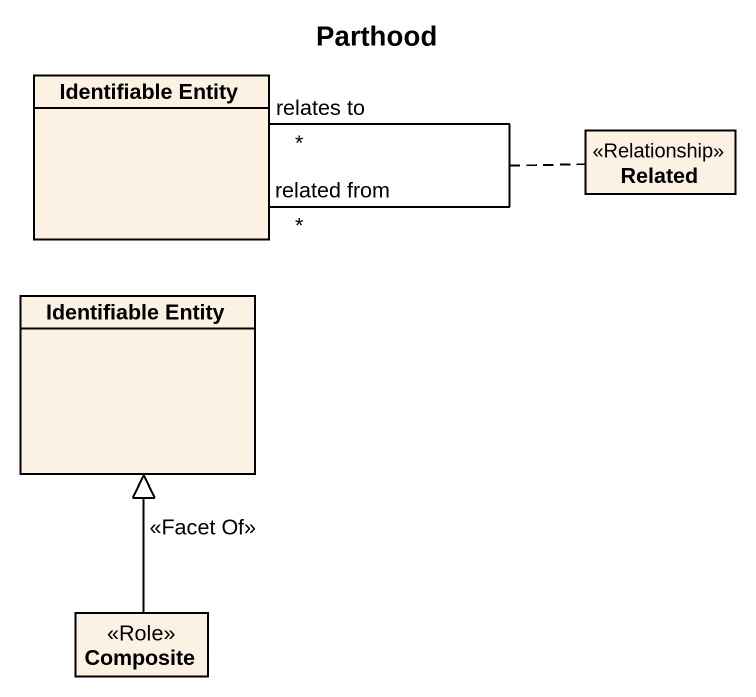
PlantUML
@startuml
title Parthood
hide circle
hide empty members
class "Identifiable Entity" as Identifiable_Entity
class Related <<Relationship>>
class "Identifiable Entity" as Identifiable_Entity_2
class Composite <<Role>>
Identifiable_Entity "related from\n*" -- "relates to\n*" Identifiable_Entity
(Identifiable_Entity, Identifiable_Entity) .. Related
Composite -up-|> Identifiable_Entity_2 : <<Facet Of>>
@enduml
